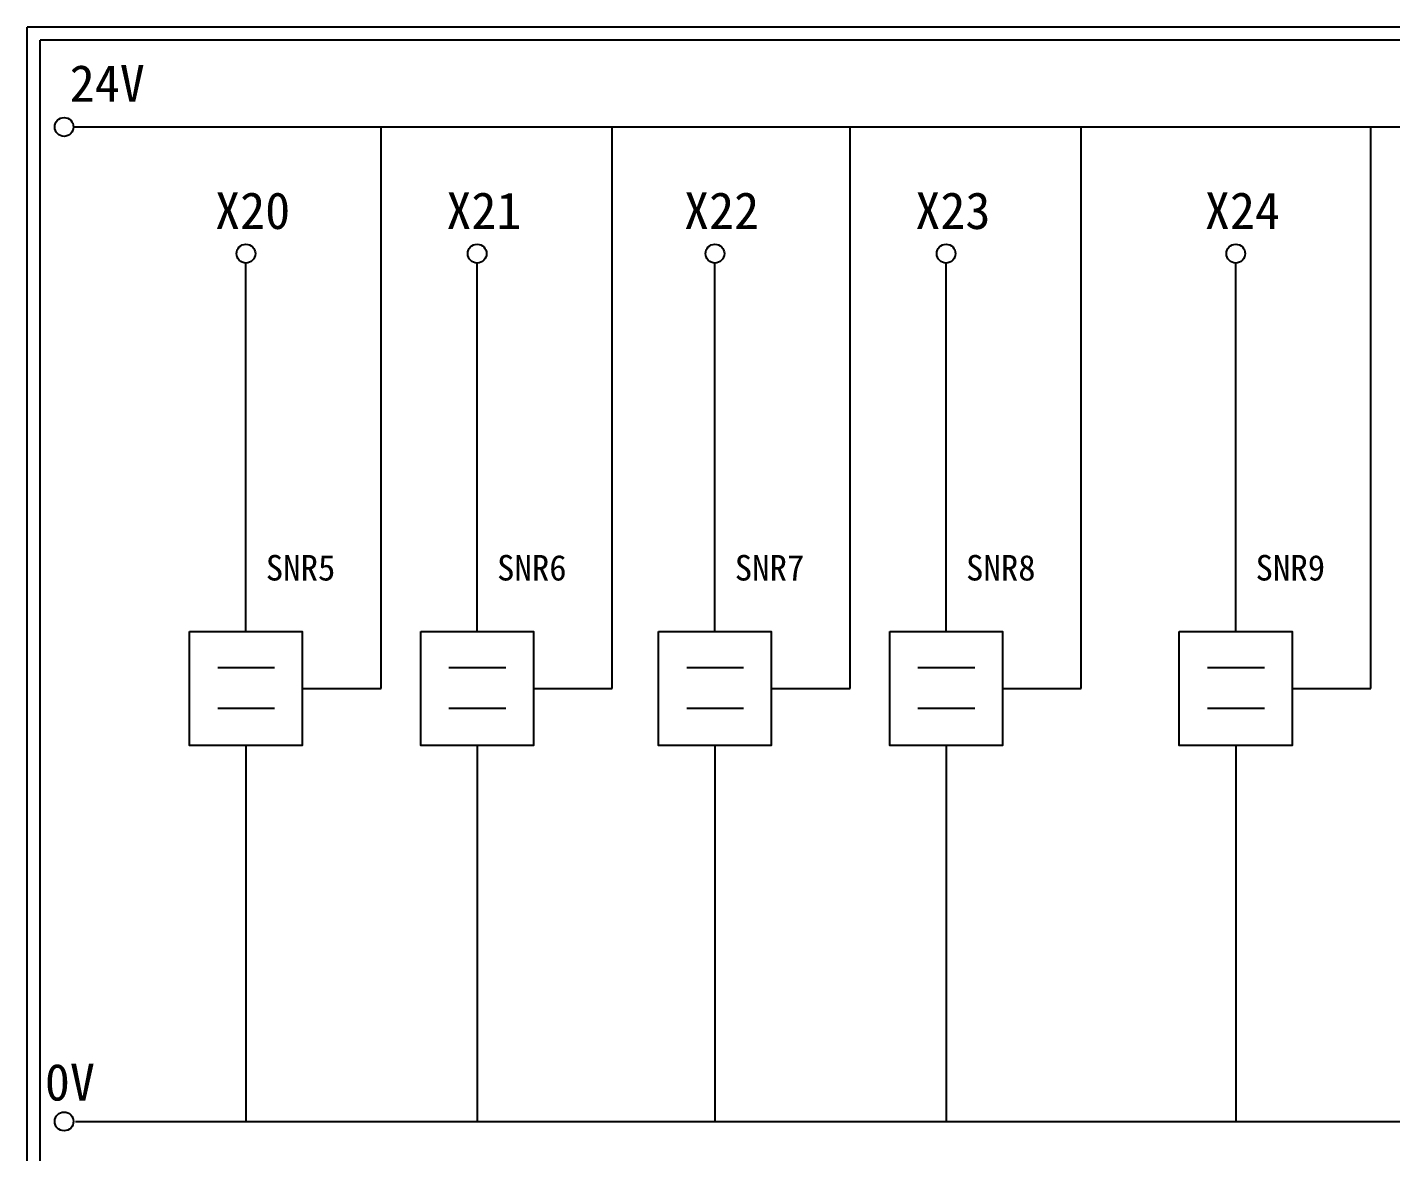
# Model space of a CAD drawing. Extents: x 325 to 612, y 3 to 207.
# Drawn here: x 325.3 to 458.7, y 97 to 207 of the extents above; entities that cross this region are included whole.
import ezdxf

# ---------------------------------------------------------------- set-up
doc = ezdxf.new("R2010")
doc.units = 0
doc.layers.get('0').update_dxf_attribs({"linetype": 'CONTINUOUS'})
doc.layers.add('圖框層', color=7, linetype='CONTINUOUS')
doc.layers.add('標尺寸層', color=3, linetype='CONTINUOUS')
doc.styles.add('STSL', font='KAIU.TTF')

msp = doc.modelspace()

# ---------------------------------------------------------------- linework, layer by layer
for p, q in [((359.93, 142.31), (359.93, 197.22)), ((382.54, 142.31), (382.54, 197.22)), ((405.8, 142.31), (405.8, 197.22)), ((428.41, 142.31), (428.41, 197.22)), ((456.74, 142.31), (456.74, 197.22)), ((346.71, 147.89), (346.71, 183.91)), ((369.32, 147.89), (369.32, 183.91)), ((392.58, 147.89), (392.58, 183.91)), ((415.19, 147.89), (415.19, 183.91)), ((443.52, 147.89), (443.52, 183.91)), ((352.22, 142.31), (359.93, 142.31)), ((374.83, 142.31), (382.54, 142.31)), ((398.09, 142.31), (405.8, 142.31)), ((420.7, 142.31), (428.41, 142.31)), ((449.03, 142.31), (456.74, 142.31)), ((346.71, 136.73), (346.71, 99.96)), ((369.32, 136.73), (369.32, 99.96)), ((392.58, 136.73), (392.58, 99.96)), ((415.19, 136.73), (415.19, 99.96)), ((443.52, 136.73), (443.52, 99.96))]:
    msp.add_line(p, q)
for points in [[(341.19, 147.89), (352.22, 147.89), (352.22, 136.73), (341.19, 136.73)], [(363.81, 147.89), (374.83, 147.89), (374.83, 136.73), (363.81, 136.73)], [(387.06, 147.89), (398.09, 147.89), (398.09, 136.73), (387.06, 136.73)], [(409.68, 147.89), (420.7, 147.89), (420.7, 136.73), (409.68, 136.73)], [(438, 147.89), (449.03, 147.89), (449.03, 136.73), (438, 136.73)]]:
    msp.add_lwpolyline(points, close=True)
at = {"layer": '圖框層', "color": 7}
for p, q in [((612.32, 206.97), (325.32, 206.97)), ((325.32, 3), (325.32, 206.97)), ((611.07, 205.72), (326.57, 205.72)), ((326.57, 4.25), (326.57, 205.72))]:
    msp.add_line(p, q, dxfattribs=at)
at = {"layer": '標尺寸層', "color": 7}
for p, q in [((329.84, 197.22), (607.44, 197.22)), ((343.95, 144.34), (349.51, 144.34)), ((366.56, 144.34), (372.13, 144.34)), ((389.82, 144.34), (395.38, 144.34)), ((412.43, 144.34), (418, 144.34)), ((440.76, 144.34), (446.32, 144.34)), ((343.95, 140.37), (349.51, 140.37)), ((366.56, 140.37), (372.13, 140.37)), ((389.82, 140.37), (395.38, 140.37)), ((412.43, 140.37), (418, 140.37)), ((440.76, 140.37), (446.32, 140.37)), ((330.05, 99.96), (607.92, 99.96))]:
    msp.add_line(p, q, dxfattribs=at)
for centre in [(328.92, 197.22), (346.71, 184.83), (369.32, 184.83), (392.58, 184.83), (415.19, 184.83), (443.52, 184.83), (328.92, 99.96)]:
    msp.add_circle(centre, 0.92, dxfattribs=at)

# ---------------------------------------------------------------- texts
at = {"layer": '圖框層', "color": 4, "style": 'STSL'}
for s, height, p in [('24V', 3.6, (329.47, 199.68)), ('X20', 3.6, (343.69, 187.24)), ('X21', 3.6, (366.31, 187.24)), ('X22', 3.6, (389.56, 187.24)), ('X23', 3.6, (412.18, 187.24)), ('X24', 3.6, (440.5, 187.24)), ('SNR5', 2.5, (348.65, 152.86)), ('SNR6', 2.5, (371.27, 152.86)), ('SNR7', 2.5, (394.52, 152.86)), ('SNR8', 2.5, (417.14, 152.86)), ('SNR9', 2.5, (445.46, 152.86)), ('0V', 3.6, (327.04, 102))]:
    msp.add_text(s, height=height, dxfattribs=at).set_placement(p)

doc.saveas('drawing.dxf')
